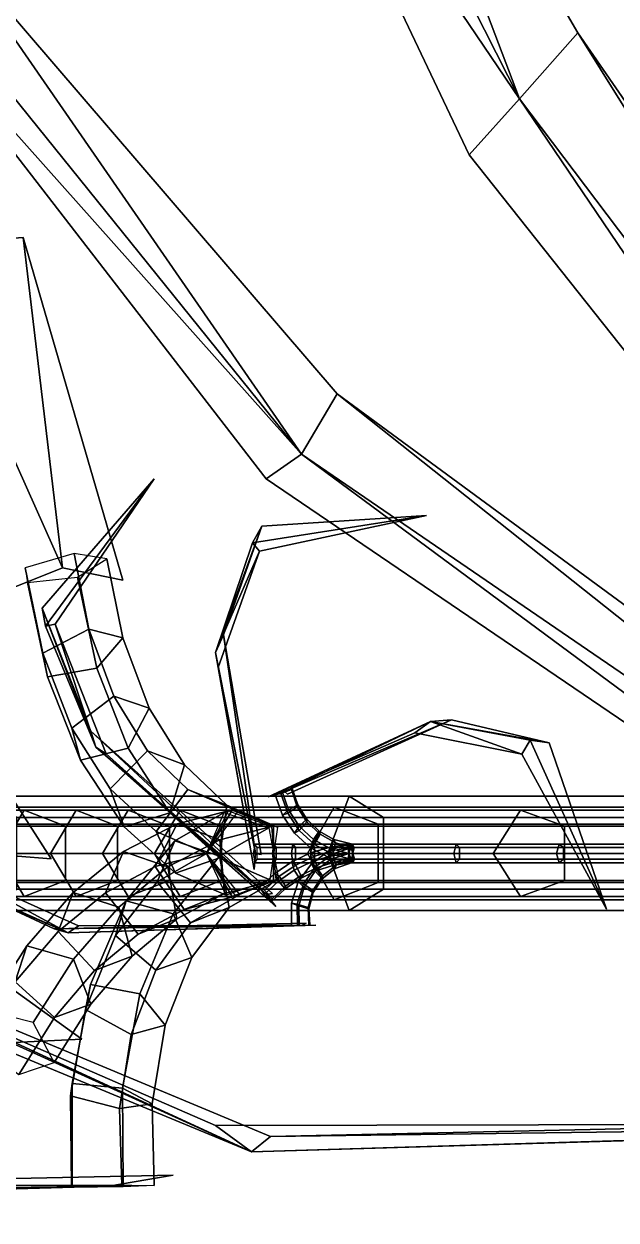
# Model space of a CAD drawing. Header units: metres. Extents: x -236 to 197, y -84 to 78.
# Drawn here: x -46.7 to -21.6, y -15.5 to 35.1 of the extents above; entities that cross this region are included whole.
import ezdxf

# ---------------------------------------------------------------- set-up
doc = ezdxf.new("R2010")
doc.units = ezdxf.units.M

msp = doc.modelspace()

# ---------------------------------------------------------------- linework, layer by layer
at = {"layer": 'Lacypla_Intrnd', "color": 3}
for points in [[(-32.925, 2.42, 341.278), (-47.925, 2.42, 346.628), (-48.514, 0, 344.981), (-33.825, 0, 339.777)], [(-31.462, 1.518, 343.72), (-46.965, 1.518, 349.309), (-47.925, 2.42, 346.628), (-32.925, 2.42, 341.278)], [(-19.258, 2.42, 333.104), (-32.925, 2.42, 341.278), (-33.825, 0, 339.777), (-20.433, 0, 331.808)], [(-17.346, 1.518, 335.214), (-31.462, 1.518, 343.72), (-32.925, 2.42, 341.278), (-19.258, 2.42, 333.104)], [(-31.462, -1.518, 343.72), (-46.965, -1.518, 349.309), (-46.965, 1.518, 349.309), (-31.462, 1.518, 343.72)], [(-17.346, -1.518, 335.214), (-31.462, -1.518, 343.72), (-31.462, 1.518, 343.72), (-17.346, 1.518, 335.214)], [(-33.825, 0, 339.777), (-48.514, 0, 344.981), (-47.925, -2.42, 346.628), (-32.925, -2.42, 341.278)], [(-20.433, 0, 331.808), (-33.825, 0, 339.777), (-32.925, -2.42, 341.278), (-19.258, -2.42, 333.104)], [(-32.925, -2.42, 341.278), (-47.925, -2.42, 346.628), (-46.965, -1.518, 349.309), (-31.462, -1.518, 343.72)], [(-19.258, -2.42, 333.104), (-32.925, -2.42, 341.278), (-31.462, -1.518, 343.72), (-17.346, -1.518, 335.214)]]:
    msp.add_3dface(points, dxfattribs=at)
at = {"layer": 'Lacypla_Leaf', "color": 3}
for points in [[(-34.563, 49.339, 701.275), (-33.333, 51.949, 700.344), (-25.725, 31.893, 716.617)], [(-34.563, 49.339, 701.275), (-25.725, 31.893, 716.617), (-33.333, 51.949, 700.344)], [(-25.725, 31.893, 716.617), (-33.333, 51.949, 700.344), (-23.258, 34.681, 717.126)], [(-25.725, 31.893, 716.617), (-23.258, 34.681, 717.126), (-33.333, 51.949, 700.344)], [(-25.725, 31.893, 716.617), (-36.626, 48, 698.015), (-34.563, 49.339, 701.275)], [(-25.725, 31.893, 716.617), (-34.563, 49.339, 701.275), (-36.626, 48, 698.015)], [(-27.85, 29.521, 714.28), (-36.626, 48, 698.015), (-25.725, 31.893, 716.617)], [(-27.85, 29.521, 714.28), (-25.725, 31.893, 716.617), (-36.626, 48, 698.015)], [(-48.368, 0, 588.149), (-72.959, 42.598, 570.326), (-45.507, -0.228, 589.595)], [(-48.368, 0, 588.149), (-45.507, -0.228, 589.595), (-72.959, 42.598, 570.326)], [(-50.433, 36.087, 730.966), (-50.201, 38.963, 731.901), (-34.928, 16.873, 733.836)], [(-50.433, 36.087, 730.966), (-34.928, 16.873, 733.836), (-50.201, 38.963, 731.901)], [(-34.928, 16.873, 733.836), (-50.201, 38.963, 731.901), (-33.431, 19.418, 736.159)], [(-34.928, 16.873, 733.836), (-33.431, 19.418, 736.159), (-50.201, 38.963, 731.901)], [(-36.432, 15.826, 730.336), (-52.305, 36.373, 727.347), (-34.928, 16.873, 733.836)], [(-36.432, 15.826, 730.336), (-34.928, 16.873, 733.836), (-52.305, 36.373, 727.347)], [(-34.928, 16.873, 733.836), (-52.305, 36.373, 727.347), (-50.433, 36.087, 730.966)], [(-34.928, 16.873, 733.836), (-50.433, 36.087, 730.966), (-52.305, 36.373, 727.347)], [(-23.258, 34.681, 717.126), (-1.612, 0, 729.076), (-25.725, 31.893, 716.617)], [(-23.258, 34.681, 717.126), (-25.725, 31.893, 716.617), (-1.612, 0, 729.076)], [(-1.612, 0, 729.076), (-23.258, 34.681, 717.126), (0.844, -0.186, 729.959)], [(-1.612, 0, 729.076), (0.844, -0.186, 729.959), (-23.258, 34.681, 717.126)], [(-2.368, -2.561, 728.704), (-27.85, 29.521, 714.28), (-25.725, 31.893, 716.617)], [(-2.368, -2.561, 728.704), (-25.725, 31.893, 716.617), (-27.85, 29.521, 714.28)], [(-1.612, 0, 729.076), (-25.725, 31.893, 716.617), (-2.368, -2.561, 728.704)], [(-1.612, 0, 729.076), (-2.368, -2.561, 728.704), (-25.725, 31.893, 716.617)], [(-46.691, 26.027, 533.029), (-45.037, 12.064, 583.419), (-51.142, 25.7, 534.198)], [(-46.691, 26.027, 533.029), (-51.142, 25.7, 534.198), (-45.037, 12.064, 583.419)], [(-45.037, 12.064, 583.419), (-46.691, 26.027, 533.029), (-42.478, 11.55, 585.293)], [(-45.037, 12.064, 583.419), (-42.478, 11.55, 585.293), (-46.691, 26.027, 533.029)], [(-45.037, 12.064, 583.419), (-51.142, 25.7, 534.198), (-47.596, 11.038, 585.255)], [(-45.037, 12.064, 583.419), (-47.596, 11.038, 585.255), (-51.142, 25.7, 534.198)], [(-47.098, -7.988, 586.345), (-88.222, 23.851, 591.999), (-44.219, -7.845, 587.765)], [(-47.098, -7.988, 586.345), (-44.219, -7.845, 587.765), (-88.222, 23.851, 591.999)], [(-33.431, 19.418, 736.159), (-0.765, -6.504, 727.492), (-34.928, 16.873, 733.836)], [(-33.431, 19.418, 736.159), (-34.928, 16.873, 733.836), (-0.765, -6.504, 727.492)], [(-0.765, -6.504, 727.492), (-33.431, 19.418, 736.159), (1.702, -6.387, 728.352)], [(-0.765, -6.504, 727.492), (1.702, -6.387, 728.352), (-33.431, 19.418, 736.159)], [(-0.708, -8.421, 725.597), (-36.432, 15.826, 730.336), (-34.928, 16.873, 733.836)], [(-0.708, -8.421, 725.597), (-34.928, 16.873, 733.836), (-36.432, 15.826, 730.336)], [(-0.765, -6.504, 727.492), (-34.928, 16.873, 733.836), (-0.708, -8.421, 725.597)], [(-0.765, -6.504, 727.492), (-0.708, -8.421, 725.597), (-34.928, 16.873, 733.836)], [(-41.165, 15.823, 501.184), (-45.896, 10.37, 504.533), (-45.748, 9.604, 504.324)], [(-41.165, 15.823, 501.184), (-45.748, 9.604, 504.324), (-45.896, 10.37, 504.533)], [(-45.344, 9.68, 503.317), (-41.165, 15.823, 501.184), (-45.748, 9.604, 504.324)], [(-45.344, 9.68, 503.317), (-45.748, 9.604, 504.324), (-41.165, 15.823, 501.184)], [(-36.707, 12.775, 501.378), (-29.653, 14.274, 498.599), (-37.006, 13.131, 502.361)], [(-36.707, 12.775, 501.378), (-37.006, 13.131, 502.361), (-29.653, 14.274, 498.599)], [(-29.653, 14.274, 498.599), (-36.604, 13.826, 502.447), (-37.006, 13.131, 502.361)], [(-29.653, 14.274, 498.599), (-37.006, 13.131, 502.361), (-36.604, 13.826, 502.447)], [(-37.006, 13.131, 502.361), (-36.604, 13.826, 502.447), (-38.561, 8.488, 506.809)], [(-37.006, 13.131, 502.361), (-38.561, 8.488, 506.809), (-36.604, 13.826, 502.447)], [(-38.561, 8.488, 506.809), (-36.604, 13.826, 502.447), (-38.235, 9.23, 507.394)], [(-38.561, 8.488, 506.809), (-38.235, 9.23, 507.394), (-36.604, 13.826, 502.447)], [(-38.561, 8.488, 506.809), (-36.707, 12.775, 501.378), (-37.006, 13.131, 502.361)], [(-38.561, 8.488, 506.809), (-37.006, 13.131, 502.361), (-36.707, 12.775, 501.378)], [(-38.459, 7.857, 505.974), (-36.707, 12.775, 501.378), (-38.561, 8.488, 506.809)], [(-38.459, 7.857, 505.974), (-38.561, 8.488, 506.809), (-36.707, 12.775, 501.378)], [(-45.748, 9.604, 504.324), (-45.896, 10.37, 504.533), (-43.631, 4.49, 507.947)], [(-45.748, 9.604, 504.324), (-43.631, 4.49, 507.947), (-45.896, 10.37, 504.533)], [(-43.631, 4.49, 507.947), (-45.896, 10.37, 504.533), (-43.839, 5.168, 508.653)], [(-43.631, 4.49, 507.947), (-43.839, 5.168, 508.653), (-45.896, 10.37, 504.533)], [(-43.631, 4.49, 507.947), (-45.344, 9.68, 503.317), (-45.748, 9.604, 504.324)], [(-43.631, 4.49, 507.947), (-45.748, 9.604, 504.324), (-45.344, 9.68, 503.317)], [(-43.187, 4.212, 507.036), (-45.344, 9.68, 503.317), (-43.631, 4.49, 507.947)], [(-43.187, 4.212, 507.036), (-43.631, 4.49, 507.947), (-45.344, 9.68, 503.317)], [(-38.235, 9.23, 507.394), (-36.88, 0, 513.834), (-38.561, 8.488, 506.809)], [(-38.235, 9.23, 507.394), (-38.561, 8.488, 506.809), (-36.88, 0, 513.834)], [(-36.88, 0, 513.834), (-38.235, 9.23, 507.394), (-36.631, -0.049, 514.482)], [(-36.88, 0, 513.834), (-36.631, -0.049, 514.482), (-38.235, 9.23, 507.394)], [(-36.88, 0, 513.834), (-38.561, 8.488, 506.809), (-36.937, -0.682, 513.617)], [(-36.88, 0, 513.834), (-36.937, -0.682, 513.617), (-38.561, 8.488, 506.809)], [(-36.937, -0.682, 513.617), (-38.459, 7.857, 505.974), (-38.561, 8.488, 506.809)], [(-36.937, -0.682, 513.617), (-38.561, 8.488, 506.809), (-38.459, 7.857, 505.974)], [(-35.657, 2.614, 513.559), (-29.475, 5.569, 504.769), (-36.335, 2.392, 513.482)], [(-35.657, 2.614, 513.559), (-36.335, 2.392, 513.482), (-29.475, 5.569, 504.769)], [(-36.335, 2.392, 513.482), (-30.136, 5.09, 504.105), (-29.475, 5.569, 504.769)], [(-36.335, 2.392, 513.482), (-29.475, 5.569, 504.769), (-30.136, 5.09, 504.105)], [(-28.59, 5.639, 505.229), (-35.657, 2.614, 513.559), (-29.475, 5.569, 504.769)], [(-28.59, 5.639, 505.229), (-29.475, 5.569, 504.769), (-35.657, 2.614, 513.559)], [(-35.657, 2.614, 513.559), (-28.59, 5.639, 505.229), (-35.519, 2.503, 514.232)], [(-35.657, 2.614, 513.559), (-35.519, 2.503, 514.232), (-28.59, 5.639, 505.229)], [(-30.136, 5.09, 504.105), (-25.623, 4.189, 498.889), (-29.475, 5.569, 504.769)], [(-30.136, 5.09, 504.105), (-29.475, 5.569, 504.769), (-25.623, 4.189, 498.889)], [(-29.475, 5.569, 504.769), (-24.468, 4.669, 499.721), (-28.59, 5.639, 505.229)], [(-29.475, 5.569, 504.769), (-28.59, 5.639, 505.229), (-24.468, 4.669, 499.721)], [(-29.475, 5.569, 504.769), (-25.623, 4.189, 498.889), (-25.267, 4.786, 499.725)], [(-29.475, 5.569, 504.769), (-25.267, 4.786, 499.725), (-25.623, 4.189, 498.889)], [(-25.267, 4.786, 499.725), (-24.468, 4.669, 499.721), (-29.475, 5.569, 504.769)], [(-25.267, 4.786, 499.725), (-29.475, 5.569, 504.769), (-24.468, 4.669, 499.721)], [(-43.839, 5.168, 508.653), (-36.414, -1.731, 513.729), (-43.631, 4.49, 507.947)], [(-43.839, 5.168, 508.653), (-43.631, 4.49, 507.947), (-36.414, -1.731, 513.729)], [(-36.414, -1.731, 513.729), (-43.839, 5.168, 508.653), (-36.158, -1.7, 514.376)], [(-36.414, -1.731, 513.729), (-36.158, -1.7, 514.376), (-43.839, 5.168, 508.653)], [(-25.623, 4.189, 498.889), (-22.039, -2.36, 496.889), (-25.267, 4.786, 499.725)], [(-25.623, 4.189, 498.889), (-25.267, 4.786, 499.725), (-22.039, -2.36, 496.889)], [(-22.039, -2.36, 496.889), (-24.468, 4.669, 499.721), (-25.267, 4.786, 499.725)], [(-22.039, -2.36, 496.889), (-25.267, 4.786, 499.725), (-24.468, 4.669, 499.721)], [(-36.414, -1.731, 513.729), (-43.631, 4.49, 507.947), (-36.022, -2.241, 513.411)], [(-36.414, -1.731, 513.729), (-36.022, -2.241, 513.411), (-43.631, 4.49, 507.947)], [(-36.022, -2.241, 513.411), (-43.187, 4.212, 507.036), (-43.631, 4.49, 507.947)], [(-36.022, -2.241, 513.411), (-43.631, 4.49, 507.947), (-43.187, 4.212, 507.036)], [(-44.797, -3.357, 508.209), (-50.122, -0.465, 504.39), (-50.262, -0.98, 505.337)], [(-44.797, -3.357, 508.209), (-50.262, -0.98, 505.337), (-50.122, -0.465, 504.39)], [(-44.361, -3.06, 507.3), (-50.122, -0.465, 504.39), (-44.797, -3.357, 508.209)], [(-44.361, -3.06, 507.3), (-44.797, -3.357, 508.209), (-50.122, -0.465, 504.39)], [(-50.262, -0.98, 505.337), (-50.911, -0.624, 505.659), (-44.797, -3.357, 508.209)], [(-50.262, -0.98, 505.337), (-44.797, -3.357, 508.209), (-50.911, -0.624, 505.659)], [(-44.797, -3.357, 508.209), (-50.911, -0.624, 505.659), (-45.385, -3.186, 509)], [(-44.797, -3.357, 508.209), (-45.385, -3.186, 509), (-50.911, -0.624, 505.659)], [(-38.564, -11.498, 734.325), (-60.979, -1.747, 743.575), (-37.045, -12.615, 737.797)], [(-38.564, -11.498, 734.325), (-37.045, -12.615, 737.797), (-60.979, -1.747, 743.575)], [(-37.045, -12.615, 737.797), (-60.979, -1.747, 743.575), (-58.627, -3.682, 746.297)], [(-37.045, -12.615, 737.797), (-58.627, -3.682, 746.297), (-60.979, -1.747, 743.575)], [(-58.627, -3.682, 746.297), (-59.305, -2.345, 748.933), (-37.045, -12.615, 737.797)], [(-58.627, -3.682, 746.297), (-37.045, -12.615, 737.797), (-59.305, -2.345, 748.933)], [(-37.045, -12.615, 737.797), (-59.305, -2.345, 748.933), (-36.237, -11.97, 741.408)], [(-37.045, -12.615, 737.797), (-36.237, -11.97, 741.408), (-59.305, -2.345, 748.933)], [(-34.938, -3.048, 513.398), (-45.385, -3.186, 509), (-34.741, -2.946, 514.058)], [(-34.938, -3.048, 513.398), (-34.741, -2.946, 514.058), (-45.385, -3.186, 509)], [(-45.385, -3.186, 509), (-34.938, -3.048, 513.398), (-44.797, -3.357, 508.209)], [(-45.385, -3.186, 509), (-44.797, -3.357, 508.209), (-34.938, -3.048, 513.398)], [(-34.938, -3.048, 513.398), (-44.797, -3.357, 508.209), (-34.322, -3.039, 513.029)], [(-34.938, -3.048, 513.398), (-34.322, -3.039, 513.029), (-44.797, -3.357, 508.209)], [(-34.322, -3.039, 513.029), (-44.361, -3.06, 507.3), (-44.797, -3.357, 508.209)], [(-34.322, -3.039, 513.029), (-44.797, -3.357, 508.209), (-44.361, -3.06, 507.3)], [(1.914, -11.453, 722.479), (-36.237, -11.97, 741.408), (4.274, -11.071, 723.541)], [(1.914, -11.453, 722.479), (4.274, -11.071, 723.541), (-36.237, -11.97, 741.408)], [(2.379, -11.419, 719.823), (-38.564, -11.498, 734.325), (-37.045, -12.615, 737.797)], [(2.379, -11.419, 719.823), (-37.045, -12.615, 737.797), (-38.564, -11.498, 734.325)], [(1.914, -11.453, 722.479), (-37.045, -12.615, 737.797), (2.379, -11.419, 719.823)], [(1.914, -11.453, 722.479), (2.379, -11.419, 719.823), (-37.045, -12.615, 737.797)], [(-36.237, -11.97, 741.408), (1.914, -11.453, 722.479), (-37.045, -12.615, 737.797)], [(-36.237, -11.97, 741.408), (-37.045, -12.615, 737.797), (1.914, -11.453, 722.479)], [(-43.077, -14.068, 580.637), (-92.432, -14.702, 597.976), (-40.36, -13.598, 582.286)], [(-43.077, -14.068, 580.637), (-40.36, -13.598, 582.286), (-92.432, -14.702, 597.976)], [(-42.112, -14.026, 577.469), (-94.203, -14.122, 588.991), (-92.874, -15.495, 593.452)], [(-42.112, -14.026, 577.469), (-92.874, -15.495, 593.452), (-94.203, -14.122, 588.991)], [(-43.077, -14.068, 580.637), (-92.874, -15.495, 593.452), (-42.112, -14.026, 577.469)], [(-43.077, -14.068, 580.637), (-42.112, -14.026, 577.469), (-92.874, -15.495, 593.452)], [(-92.432, -14.702, 597.976), (-43.077, -14.068, 580.637), (-92.874, -15.495, 593.452)], [(-92.432, -14.702, 597.976), (-92.874, -15.495, 593.452), (-43.077, -14.068, 580.637)]]:
    msp.add_3dface(points, dxfattribs=at)
at = {"layer": 'Lacypla_Petiole', "color": 3}
for points in [[(-43.915, 9.482, 580.78), (-44.54, 12.679, 581.667), (-46.608, 12.064, 582.312), (-45.867, 8.468, 581.261)], [(-42.486, 9.104, 582.478), (-43.154, 12.45, 583.427), (-44.54, 12.679, 581.667), (-43.915, 9.482, 580.78)], [(-43.582, 7.832, 584.034), (-44.395, 11.678, 585.189), (-43.154, 12.45, 583.427), (-42.486, 9.104, 582.478)], [(-45.867, 8.468, 581.261), (-46.608, 12.064, 582.312), (-46.519, 11.449, 584.477), (-45.663, 7.455, 583.261)], [(-45.663, 7.455, 583.261), (-46.519, 11.449, 584.477), (-44.395, 11.678, 585.189), (-43.582, 7.832, 584.034)], [(-42.861, 6.645, 579.283), (-43.915, 9.482, 580.78), (-45.867, 8.468, 581.261), (-44.646, 5.293, 579.526)], [(-41.37, 6.141, 580.893), (-42.486, 9.104, 582.478), (-43.915, 9.482, 580.78), (-42.861, 6.645, 579.283)], [(-42.255, 4.445, 582.15), (-43.582, 7.832, 584.034), (-42.486, 9.104, 582.478), (-41.37, 6.141, 580.893)], [(-44.646, 5.293, 579.526), (-45.867, 8.468, 581.261), (-45.663, 7.455, 583.261), (-44.273, 3.941, 581.287)], [(-44.273, 3.941, 581.287), (-45.663, 7.455, 583.261), (-43.582, 7.832, 584.034), (-42.255, 4.445, 582.15)], [(-41.443, 4.338, 577.269), (-42.861, 6.645, 579.283), (-44.646, 5.293, 579.526), (-43.016, 2.728, 577.212)], [(-39.872, 3.738, 578.767), (-41.37, 6.141, 580.893), (-42.861, 6.645, 579.283), (-41.443, 4.338, 577.269)], [(-40.494, 1.719, 579.649), (-42.255, 4.445, 582.15), (-41.37, 6.141, 580.893), (-39.872, 3.738, 578.767)], [(-43.016, 2.728, 577.212), (-44.646, 5.293, 579.526), (-44.273, 3.941, 581.287), (-42.433, 1.119, 578.675)], [(-42.433, 1.119, 578.675), (-44.273, 3.941, 581.287), (-42.255, 4.445, 582.15), (-40.494, 1.719, 579.649)], [(-39.743, 2.698, 574.856), (-41.443, 4.338, 577.269), (-43.016, 2.728, 577.212), (-41.077, 0.928, 574.459)], [(-38.083, 2.038, 576.227), (-39.872, 3.738, 578.767), (-41.443, 4.338, 577.269), (-39.743, 2.698, 574.856)], [(-38.404, -0.182, 576.682), (-40.494, 1.719, 579.649), (-39.872, 3.738, 578.767), (-38.083, 2.038, 576.227)], [(-41.077, 0.928, 574.459), (-43.016, 2.728, 577.212), (-42.433, 1.119, 578.675), (-40.254, -0.842, 575.581)], [(-37.61, 1.77, 571.827), (-39.743, 2.698, 574.856), (-41.077, 0.928, 574.459), (-38.944, 0, 571.43)], [(-35.95, 1.111, 573.198), (-38.083, 2.038, 576.227), (-39.743, 2.698, 574.856), (-37.61, 1.77, 571.827)], [(-35.476, 1.835, 513.092), (-35.748, 2.614, 513.153), (-36.049, 2.481, 513.513), (-35.735, 1.615, 513.443)], [(-35.735, 1.615, 513.443), (-36.049, 2.481, 513.513), (-35.812, 2.53, 513.937), (-35.513, 1.697, 513.87)], [(-35.513, 1.697, 513.87), (-35.812, 2.53, 513.937), (-35.356, 2.698, 513.835), (-35.111, 1.973, 513.779)], [(-35.093, 2.055, 513.299), (-35.323, 2.747, 513.35), (-35.748, 2.614, 513.153), (-35.476, 1.835, 513.092)], [(-35.111, 1.973, 513.779), (-35.356, 2.698, 513.835), (-35.323, 2.747, 513.35), (-35.093, 2.055, 513.299)], [(-36.27, -1.111, 573.653), (-38.404, -0.182, 576.682), (-38.083, 2.038, 576.227), (-35.95, 1.111, 573.198)], [(-34.706, 1.44, 513.212), (-35.093, 2.055, 513.299), (-35.476, 1.835, 513.092), (-35.028, 1.147, 512.991)], [(-34.701, 1.331, 513.687), (-35.111, 1.973, 513.779), (-35.093, 2.055, 513.299), (-34.706, 1.44, 513.212)], [(-46.661, 1.825, 584.679), (-48.861, 1.825, 587.802), (-49.939, 0, 587.042), (-47.74, 0, 583.92)], [(-33.549, 1.958, 374.904), (-48.801, 1.958, 391.727), (-49.85, 0, 390.777), (-34.686, 0, 374.061)], [(-44.907, 1.145, 585.915), (-47.106, 1.145, 589.038), (-48.861, 1.825, 587.802), (-46.661, 1.825, 584.679)], [(-31.699, 1.229, 376.277), (-47.094, 1.229, 393.274), (-48.801, 1.958, 391.727), (-33.549, 1.958, 374.904)], [(-44.462, 1.825, 581.557), (-46.661, 1.825, 584.679), (-47.74, 0, 583.92), (-45.541, 0, 580.797)], [(-42.708, 1.145, 582.793), (-44.907, 1.145, 585.915), (-46.661, 1.825, 584.679), (-44.462, 1.825, 581.557)], [(-42.263, 1.825, 578.434), (-44.462, 1.825, 581.557), (-45.541, 0, 580.797), (-43.342, 0, 577.675)], [(-40.508, 1.145, 579.67), (-42.708, 1.145, 582.793), (-44.462, 1.825, 581.557), (-42.263, 1.825, 578.434)], [(-40.064, 1.825, 575.312), (-42.263, 1.825, 578.434), (-43.342, 0, 577.675), (-41.143, 0, 574.552)], [(-40.254, -0.842, 575.581), (-42.433, 1.119, 578.675), (-40.494, 1.719, 579.649), (-38.404, -0.182, 576.682)], [(-38.309, 1.145, 576.548), (-40.508, 1.145, 579.67), (-42.263, 1.825, 578.434), (-40.064, 1.825, 575.312)], [(-37.865, 1.825, 572.189), (-40.064, 1.825, 575.312), (-41.143, 0, 574.552), (-38.944, 0, 571.43)], [(-38.019, 1.805, 572.408), (-40.195, 1.245, 575.497), (-41.119, -0.56, 574.518), (-38.944, 0, 571.43)], [(-38.195, 1.733, 572.657), (-40.283, 0.535, 575.622), (-41.032, -1.198, 574.395), (-38.944, 0, 571.43)], [(-36.317, 1.087, 573.719), (-38.405, -0.111, 576.684), (-40.283, 0.535, 575.622), (-38.195, 1.733, 572.657)], [(-36.207, 1.132, 573.563), (-38.382, 0.572, 576.651), (-40.195, 1.245, 575.497), (-38.019, 1.805, 572.408)], [(-36.11, 1.145, 573.425), (-38.309, 1.145, 576.548), (-40.064, 1.825, 575.312), (-37.865, 1.825, 572.189)], [(-25.68, 1.825, 554.893), (-37.865, 1.825, 572.189), (-38.944, 0, 571.43), (-26.828, 0, 554.242)], [(-23.812, 1.145, 555.951), (-36.11, 1.145, 573.425), (-37.865, 1.825, 572.189), (-25.68, 1.825, 554.893)], [(-35.028, 1.147, 512.991), (-35.476, 1.835, 513.092), (-35.735, 1.615, 513.443), (-35.224, 0.854, 513.328)], [(-35.224, 0.854, 513.328), (-35.735, 1.615, 513.443), (-35.513, 1.697, 513.87), (-35.026, 0.963, 513.76)], [(-35.026, 0.963, 513.76), (-35.513, 1.697, 513.87), (-35.111, 1.973, 513.779), (-34.701, 1.331, 513.687)], [(-20.02, 1.958, 356.667), (-33.549, 1.958, 374.904), (-34.686, 0, 374.061), (-21.234, 0, 355.94)], [(-18.044, 1.229, 357.852), (-31.699, 1.229, 376.277), (-33.549, 1.958, 374.904), (-20.02, 1.958, 356.667)], [(-15.249, 1.825, 536.485), (-25.68, 1.825, 554.893), (-26.828, 0, 554.242), (-16.455, 0, 535.95)], [(-13.286, 1.145, 537.355), (-23.812, 1.145, 555.951), (-25.68, 1.825, 554.893), (-15.249, 1.825, 536.485)], [(-44.907, -1.145, 585.915), (-47.106, -1.145, 589.038), (-47.106, 1.145, 589.038), (-44.907, 1.145, 585.915)], [(-31.699, -1.229, 376.277), (-47.094, -1.229, 393.274), (-47.094, 1.229, 393.274), (-31.699, 1.229, 376.277)], [(-42.708, -1.145, 582.793), (-44.907, -1.145, 585.915), (-44.907, 1.145, 585.915), (-42.708, 1.145, 582.793)], [(-40.195, 1.245, 575.497), (-42.45, 0.077, 578.699), (-43.223, -1.669, 577.506), (-41.119, -0.56, 574.518)], [(-40.508, -1.145, 579.67), (-42.708, -1.145, 582.793), (-42.708, 1.145, 582.793), (-40.508, 1.145, 579.67)], [(-38.382, 0.572, 576.651), (-40.581, -0.573, 579.774), (-42.45, 0.077, 578.699), (-40.195, 1.245, 575.497)], [(-38.309, -1.145, 576.548), (-40.508, -1.145, 579.67), (-40.508, 1.145, 579.67), (-38.309, 1.145, 576.548)], [(-35.904, -1.087, 573.132), (-37.992, -2.285, 576.096), (-38.405, -0.111, 576.684), (-36.317, 1.087, 573.719)], [(-36.014, -1.132, 573.288), (-38.189, -1.693, 576.377), (-38.382, 0.572, 576.651), (-36.207, 1.132, 573.563)], [(-36.11, -1.145, 573.425), (-38.309, -1.145, 576.548), (-38.309, 1.145, 576.548), (-36.11, 1.145, 573.425)], [(-23.812, -1.145, 555.951), (-36.11, -1.145, 573.425), (-36.11, 1.145, 573.425), (-23.812, 1.145, 555.951)], [(-34.43, 0.591, 512.857), (-35.028, 1.147, 512.991), (-35.224, 0.854, 513.328), (-34.549, 0.242, 513.177)], [(-34.185, 0.94, 513.095), (-34.706, 1.44, 513.212), (-35.028, 1.147, 512.991), (-34.43, 0.591, 512.857)], [(-34.379, 0.372, 513.615), (-35.026, 0.963, 513.76), (-34.701, 1.331, 513.687), (-34.151, 0.81, 513.564)], [(-34.151, 0.81, 513.564), (-34.701, 1.331, 513.687), (-34.706, 1.44, 513.212), (-34.185, 0.94, 513.095)], [(-18.044, -1.229, 357.852), (-31.699, -1.229, 376.277), (-31.699, 1.229, 376.277), (-18.044, 1.229, 357.852)], [(-13.286, -1.145, 537.355), (-23.812, -1.145, 555.951), (-23.812, 1.145, 555.951), (-13.286, 1.145, 537.355)], [(-40.283, 0.535, 575.622), (-42.346, -2.007, 578.551), (-42.798, -3.473, 576.903), (-41.032, -1.198, 574.395)], [(-38.405, -0.111, 576.684), (-40.357, -2.553, 579.456), (-42.346, -2.007, 578.551), (-40.283, 0.535, 575.622)], [(-38.944, 0, 571.43), (-41.077, 0.928, 574.459), (-40.254, -0.842, 575.581), (-38.121, -1.77, 572.552)], [(-38.189, -1.693, 576.377), (-40.199, -2.764, 579.23), (-40.581, -0.573, 579.774), (-38.382, 0.572, 576.651)], [(-34.549, 0.242, 513.177), (-35.224, 0.854, 513.328), (-35.026, 0.963, 513.76), (-34.379, 0.372, 513.615)], [(-33.718, 0.201, 512.697), (-34.43, 0.591, 512.857), (-34.549, 0.242, 513.177), (-33.749, -0.182, 512.997)], [(-33.561, 0.585, 512.955), (-34.185, 0.94, 513.095), (-34.43, 0.591, 512.857), (-33.718, 0.201, 512.697)], [(-33.612, -0.04, 513.443), (-34.379, 0.372, 513.615), (-34.151, 0.81, 513.564), (-33.494, 0.442, 513.416)], [(-33.494, 0.442, 513.416), (-34.151, 0.81, 513.564), (-34.185, 0.94, 513.095), (-33.561, 0.585, 512.955)], [(-32.778, 0.384, 512.779), (-33.561, 0.585, 512.955), (-33.718, 0.201, 512.697), (-32.934, 0, 512.521)], [(-32.711, 0.241, 513.24), (-33.494, 0.442, 513.416), (-33.561, 0.585, 512.955), (-32.778, 0.384, 512.779)], [(-42.45, 0.077, 578.699), (-44.582, -1.652, 581.726), (-45.211, -3.302, 580.329), (-43.223, -1.669, 577.506)], [(-40.581, -0.573, 579.774), (-42.66, -2.267, 582.725), (-44.582, -1.652, 581.726), (-42.45, 0.077, 578.699)], [(-36.101, 0.395, 513.525), (-36.909, 0.395, 513.707), (-36.971, 0, 513.428), (-36.164, 0, 513.246)], [(-35.999, 0.248, 513.979), (-36.807, 0.248, 514.16), (-36.909, 0.395, 513.707), (-36.101, 0.395, 513.525)], [(-35.999, -0.248, 513.979), (-36.807, -0.248, 514.16), (-36.807, 0.248, 514.16), (-35.999, 0.248, 513.979)], [(-35.294, 0.395, 513.344), (-36.101, 0.395, 513.525), (-36.164, 0, 513.246), (-35.356, 0, 513.065)], [(-35.192, 0.248, 513.798), (-35.999, 0.248, 513.979), (-36.101, 0.395, 513.525), (-35.294, 0.395, 513.344)], [(-35.192, -0.248, 513.798), (-35.999, -0.248, 513.979), (-35.999, 0.248, 513.979), (-35.192, 0.248, 513.798)], [(-34.486, 0.395, 513.163), (-35.294, 0.395, 513.344), (-35.356, 0, 513.065), (-34.549, 0, 512.884)], [(-34.411, -0.124, 513.622), (-35.175, -0.491, 513.794), (-35.338, -0.358, 513.354), (-34.555, 0.017, 513.178)], [(-34.555, 0.017, 513.178), (-35.338, -0.358, 513.354), (-35.236, -0.715, 513.038), (-34.506, -0.362, 512.874)], [(-34.385, 0.248, 513.616), (-35.192, 0.248, 513.798), (-35.294, 0.395, 513.344), (-34.486, 0.395, 513.163)], [(-34.385, -0.248, 513.616), (-35.192, -0.248, 513.798), (-35.192, 0.248, 513.798), (-34.385, 0.248, 513.616)], [(-33.604, 0.124, 513.441), (-34.411, -0.124, 513.622), (-34.555, 0.017, 513.178), (-33.727, 0.27, 512.992)], [(-33.727, 0.27, 512.992), (-34.555, 0.017, 513.178), (-34.506, -0.362, 512.874), (-33.733, -0.121, 512.7)], [(-33.679, 0.395, 512.981), (-34.486, 0.395, 513.163), (-34.549, 0, 512.884), (-33.742, 0, 512.702)], [(-33.749, -0.182, 512.997), (-34.549, 0.242, 513.177), (-34.379, 0.372, 513.615), (-33.612, -0.04, 513.443)], [(-33.612, -0.024, 513.443), (-34.329, -0.553, 513.604), (-34.517, -0.435, 513.169), (-33.759, 0.116, 512.999)], [(-33.759, 0.116, 512.999), (-34.517, -0.435, 513.169), (-34.349, -0.752, 512.839), (-33.701, -0.26, 512.693)], [(-33.577, 0.248, 513.435), (-34.385, 0.248, 513.616), (-34.486, 0.395, 513.163), (-33.679, 0.395, 512.981)], [(-33.533, -0.367, 513.425), (-34.271, -0.599, 513.591), (-34.411, -0.124, 513.622), (-33.604, 0.124, 513.441)], [(-33.577, -0.248, 513.435), (-34.385, -0.248, 513.616), (-34.385, 0.248, 513.616), (-33.577, 0.248, 513.435)], [(-32.846, 0.235, 513.271), (-33.612, -0.024, 513.443), (-33.759, 0.116, 512.999), (-32.993, 0.375, 512.827)], [(-32.993, 0.375, 512.827), (-33.759, 0.116, 512.999), (-33.701, -0.26, 512.693), (-32.934, 0, 512.521)], [(-32.934, 0, 512.521), (-33.718, 0.201, 512.697), (-33.749, -0.182, 512.997), (-32.965, -0.384, 512.821)], [(-32.872, 0.395, 512.8), (-33.679, 0.395, 512.981), (-33.742, 0, 512.702), (-32.934, 0, 512.521)], [(-32.928, 0.391, 512.813), (-33.727, 0.27, 512.992), (-33.733, -0.121, 512.7), (-32.934, 0, 512.521)], [(-32.805, 0.245, 513.262), (-33.604, 0.124, 513.441), (-33.727, 0.27, 512.992), (-32.928, 0.391, 512.813)], [(-32.77, 0.248, 513.254), (-33.577, 0.248, 513.435), (-33.679, 0.395, 512.981), (-32.872, 0.395, 512.8)], [(-32.829, -0.241, 513.267), (-33.612, -0.04, 513.443), (-33.494, 0.442, 513.416), (-32.711, 0.241, 513.24)], [(-32.694, -0.235, 513.237), (-33.461, -0.495, 513.409), (-33.612, -0.024, 513.443), (-32.846, 0.235, 513.271)], [(-32.734, -0.245, 513.246), (-33.533, -0.367, 513.425), (-33.604, 0.124, 513.441), (-32.805, 0.245, 513.262)], [(-32.77, -0.248, 513.254), (-33.577, -0.248, 513.435), (-33.577, 0.248, 513.435), (-32.77, 0.248, 513.254)], [(-28.398, 0.395, 511.796), (-32.872, 0.395, 512.8), (-32.934, 0, 512.521), (-28.488, 0, 511.525)], [(-28.253, 0.248, 512.238), (-32.77, 0.248, 513.254), (-32.872, 0.395, 512.8), (-28.398, 0.395, 511.796)], [(-28.253, -0.248, 512.238), (-32.77, -0.248, 513.254), (-32.77, 0.248, 513.254), (-28.253, 0.248, 512.238)], [(-24.045, 0.395, 510.359), (-28.398, 0.395, 511.796), (-28.488, 0, 511.525), (-24.161, 0, 510.097)], [(-23.857, 0.248, 510.784), (-28.253, 0.248, 512.238), (-28.398, 0.395, 511.796), (-24.045, 0.395, 510.359)], [(-23.857, -0.248, 510.784), (-28.253, -0.248, 512.238), (-28.253, 0.248, 512.238), (-23.857, 0.248, 510.784)], [(-19.854, 0.395, 508.501), (-24.045, 0.395, 510.359), (-24.161, 0, 510.097), (-19.995, 0, 508.253)], [(-19.625, 0.248, 508.906), (-23.857, 0.248, 510.784), (-24.045, 0.395, 510.359), (-19.854, 0.395, 508.501)], [(-19.625, -0.248, 508.906), (-23.857, -0.248, 510.784), (-23.857, 0.248, 510.784), (-19.625, 0.248, 508.906)], [(-47.74, 0, 583.92), (-49.939, 0, 587.042), (-48.861, -1.825, 587.802), (-46.661, -1.825, 584.679)], [(-34.686, 0, 374.061), (-49.85, 0, 390.777), (-48.801, -1.958, 391.727), (-33.549, -1.958, 374.904)], [(-45.541, 0, 580.797), (-47.74, 0, 583.92), (-46.661, -1.825, 584.679), (-44.462, -1.825, 581.557)], [(-43.342, 0, 577.675), (-45.541, 0, 580.797), (-44.462, -1.825, 581.557), (-42.263, -1.825, 578.434)], [(-41.143, 0, 574.552), (-43.342, 0, 577.675), (-42.263, -1.825, 578.434), (-40.064, -1.825, 575.312)], [(-38.944, 0, 571.43), (-41.143, 0, 574.552), (-40.064, -1.825, 575.312), (-37.865, -1.825, 572.189)], [(-38.944, 0, 571.43), (-41.119, -0.56, 574.518), (-39.886, -2.365, 575.059), (-37.711, -1.805, 571.97)], [(-38.944, 0, 571.43), (-41.032, -1.198, 574.395), (-39.624, -2.931, 574.686), (-37.536, -1.733, 571.721)], [(-37.992, -2.285, 576.096), (-39.572, -4.393, 578.341), (-40.357, -2.553, 579.456), (-38.405, -0.111, 576.684)], [(-38.121, -1.77, 572.552), (-40.254, -0.842, 575.581), (-38.404, -0.182, 576.682), (-36.27, -1.111, 573.653)], [(-26.828, 0, 554.242), (-38.944, 0, 571.43), (-37.865, -1.825, 572.189), (-25.68, -1.825, 554.893)], [(-36.164, 0, 513.246), (-36.971, 0, 513.428), (-36.909, -0.395, 513.707), (-36.101, -0.395, 513.525)], [(-36.101, -0.395, 513.525), (-36.909, -0.395, 513.707), (-36.807, -0.248, 514.16), (-35.999, -0.248, 513.979)], [(-35.356, 0, 513.065), (-36.164, 0, 513.246), (-36.101, -0.395, 513.525), (-35.294, -0.395, 513.344)], [(-35.294, -0.395, 513.344), (-36.101, -0.395, 513.525), (-35.999, -0.248, 513.979), (-35.192, -0.248, 513.798)], [(-35.175, -0.491, 513.794), (-35.877, -0.969, 513.951), (-36.059, -0.846, 513.515), (-35.338, -0.358, 513.354)], [(-35.338, -0.358, 513.354), (-36.059, -0.846, 513.515), (-35.907, -1.175, 513.188), (-35.236, -0.715, 513.038)], [(-34.968, -0.94, 513.747), (-35.608, -1.381, 513.891), (-35.877, -0.969, 513.951), (-35.175, -0.491, 513.794)], [(-34.549, 0, 512.884), (-35.356, 0, 513.065), (-35.294, -0.395, 513.344), (-34.486, -0.395, 513.163)], [(-34.486, -0.395, 513.163), (-35.294, -0.395, 513.344), (-35.192, -0.248, 513.798), (-34.385, -0.248, 513.616)], [(-34.506, -0.362, 512.874), (-35.236, -0.715, 513.038), (-35.008, -1.073, 513.28), (-34.331, -0.74, 513.128)], [(-34.271, -0.599, 513.591), (-34.968, -0.94, 513.747), (-35.175, -0.491, 513.794), (-34.411, -0.124, 513.622)], [(-34.329, -0.553, 513.604), (-34.848, -1.286, 513.72), (-35.067, -1.201, 513.293), (-34.517, -0.435, 513.169)], [(-34.517, -0.435, 513.169), (-35.067, -1.201, 513.293), (-34.814, -1.429, 512.943), (-34.349, -0.752, 512.839)], [(-21.234, 0, 355.94), (-34.686, 0, 374.061), (-33.549, -1.958, 374.904), (-20.02, -1.958, 356.667)], [(-33.742, 0, 512.702), (-34.549, 0, 512.884), (-34.486, -0.395, 513.163), (-33.679, -0.395, 512.981)], [(-33.733, -0.121, 512.7), (-34.506, -0.362, 512.874), (-34.331, -0.74, 513.128), (-33.614, -0.512, 512.967)], [(-33.679, -0.395, 512.981), (-34.486, -0.395, 513.163), (-34.385, -0.248, 513.616), (-33.577, -0.248, 513.435)], [(-33.701, -0.26, 512.693), (-34.349, -0.752, 512.839), (-34.057, -1.07, 513.066), (-33.517, -0.635, 512.945)], [(-33.614, -0.512, 512.967), (-34.331, -0.74, 513.128), (-34.271, -0.599, 513.591), (-33.533, -0.367, 513.425)], [(-33.461, -0.495, 513.409), (-34.041, -0.952, 513.539), (-34.329, -0.553, 513.604), (-33.612, -0.024, 513.443)], [(-33.517, -0.635, 512.945), (-34.057, -1.07, 513.066), (-34.041, -0.952, 513.539), (-33.461, -0.495, 513.409)], [(-32.965, -0.384, 512.821), (-33.749, -0.182, 512.997), (-33.612, -0.04, 513.443), (-32.829, -0.241, 513.267)], [(-32.934, 0, 512.521), (-33.742, 0, 512.702), (-33.679, -0.395, 512.981), (-32.872, -0.395, 512.8)], [(-32.934, 0, 512.521), (-33.733, -0.121, 512.7), (-33.614, -0.512, 512.967), (-32.815, -0.391, 512.787)], [(-32.934, 0, 512.521), (-33.701, -0.26, 512.693), (-33.517, -0.635, 512.945), (-32.751, -0.375, 512.773)], [(-32.872, -0.395, 512.8), (-33.679, -0.395, 512.981), (-33.577, -0.248, 513.435), (-32.77, -0.248, 513.254)], [(-32.815, -0.391, 512.787), (-33.614, -0.512, 512.967), (-33.533, -0.367, 513.425), (-32.734, -0.245, 513.246)], [(-32.751, -0.375, 512.773), (-33.517, -0.635, 512.945), (-33.461, -0.495, 513.409), (-32.694, -0.235, 513.237)], [(-28.488, 0, 511.525), (-32.934, 0, 512.521), (-32.872, -0.395, 512.8), (-28.398, -0.395, 511.796)], [(-28.398, -0.395, 511.796), (-32.872, -0.395, 512.8), (-32.77, -0.248, 513.254), (-28.253, -0.248, 512.238)], [(-24.161, 0, 510.097), (-28.488, 0, 511.525), (-28.398, -0.395, 511.796), (-24.045, -0.395, 510.359)], [(-24.045, -0.395, 510.359), (-28.398, -0.395, 511.796), (-28.253, -0.248, 512.238), (-23.857, -0.248, 510.784)], [(-16.455, 0, 535.95), (-26.828, 0, 554.242), (-25.68, -1.825, 554.893), (-15.249, -1.825, 536.485)], [(-19.995, 0, 508.253), (-24.161, 0, 510.097), (-24.045, -0.395, 510.359), (-19.854, -0.395, 508.501)], [(-19.854, -0.395, 508.501), (-24.045, -0.395, 510.359), (-23.857, -0.248, 510.784), (-19.625, -0.248, 508.906)], [(-41.119, -0.56, 574.518), (-43.223, -1.669, 577.506), (-41.84, -3.415, 577.833), (-39.886, -2.365, 575.059)], [(-40.199, -2.764, 579.23), (-42.096, -4.337, 581.924), (-42.66, -2.267, 582.725), (-40.581, -0.573, 579.774)], [(-35.877, -0.969, 513.951), (-36.503, -1.547, 514.092), (-36.702, -1.438, 513.66), (-36.059, -0.846, 513.515)], [(-36.059, -0.846, 513.515), (-36.702, -1.438, 513.66), (-36.505, -1.731, 513.323), (-35.907, -1.175, 513.188)], [(-35.608, -1.381, 513.891), (-36.178, -1.915, 514.019), (-36.503, -1.547, 514.092), (-35.877, -0.969, 513.951)], [(-35.236, -0.715, 513.038), (-35.907, -1.175, 513.188), (-35.63, -1.504, 513.419), (-35.008, -1.073, 513.28)], [(-35.008, -1.073, 513.28), (-35.63, -1.504, 513.419), (-35.608, -1.381, 513.891), (-34.968, -0.94, 513.747)], [(-34.331, -0.74, 513.128), (-35.008, -1.073, 513.28), (-34.968, -0.94, 513.747), (-34.271, -0.599, 513.591)], [(-34.041, -0.952, 513.539), (-34.452, -1.572, 513.631), (-34.848, -1.286, 513.72), (-34.329, -0.553, 513.604)], [(-34.349, -0.752, 512.839), (-34.814, -1.429, 512.943), (-34.436, -1.657, 513.151), (-34.057, -1.07, 513.066)], [(-34.057, -1.07, 513.066), (-34.436, -1.657, 513.151), (-34.452, -1.572, 513.631), (-34.041, -0.952, 513.539)], [(-46.661, -1.825, 584.679), (-48.861, -1.825, 587.802), (-47.106, -1.145, 589.038), (-44.907, -1.145, 585.915)], [(-33.549, -1.958, 374.904), (-48.801, -1.958, 391.727), (-47.094, -1.229, 393.274), (-31.699, -1.229, 376.277)], [(-44.462, -1.825, 581.557), (-46.661, -1.825, 584.679), (-44.907, -1.145, 585.915), (-42.708, -1.145, 582.793)], [(-42.263, -1.825, 578.434), (-44.462, -1.825, 581.557), (-42.708, -1.145, 582.793), (-40.508, -1.145, 579.67)], [(-41.032, -1.198, 574.395), (-42.798, -3.473, 576.903), (-41.094, -4.939, 576.773), (-39.624, -2.931, 574.686)], [(-40.064, -1.825, 575.312), (-42.263, -1.825, 578.434), (-40.508, -1.145, 579.67), (-38.309, -1.145, 576.548)], [(-37.865, -1.825, 572.189), (-40.064, -1.825, 575.312), (-38.309, -1.145, 576.548), (-36.11, -1.145, 573.425)], [(-37.711, -1.805, 571.97), (-39.886, -2.365, 575.059), (-38.189, -1.693, 576.377), (-36.014, -1.132, 573.288)], [(-37.536, -1.733, 571.721), (-39.624, -2.931, 574.686), (-37.992, -2.285, 576.096), (-35.904, -1.087, 573.132)], [(-25.68, -1.825, 554.893), (-37.865, -1.825, 572.189), (-36.11, -1.145, 573.425), (-23.812, -1.145, 555.951)], [(-35.907, -1.175, 513.188), (-36.505, -1.731, 513.323), (-36.183, -2.024, 513.544), (-35.63, -1.504, 513.419)], [(-35.63, -1.504, 513.419), (-36.183, -2.024, 513.544), (-36.178, -1.915, 514.019), (-35.608, -1.381, 513.891)], [(-34.848, -1.286, 513.72), (-35.116, -2.149, 513.78), (-35.355, -2.106, 513.358), (-35.067, -1.201, 513.293)], [(-35.067, -1.201, 513.293), (-35.355, -2.106, 513.358), (-35.049, -2.221, 512.996), (-34.814, -1.429, 512.943)], [(-34.452, -1.572, 513.631), (-34.653, -2.293, 513.677), (-35.116, -2.149, 513.78), (-34.848, -1.286, 513.72)], [(-34.814, -1.429, 512.943), (-35.049, -2.221, 512.996), (-34.617, -2.336, 513.192), (-34.436, -1.657, 513.151)], [(-20.02, -1.958, 356.667), (-33.549, -1.958, 374.904), (-31.699, -1.229, 376.277), (-18.044, -1.229, 357.852)], [(-15.249, -1.825, 536.485), (-25.68, -1.825, 554.893), (-23.812, -1.145, 555.951), (-13.286, -1.145, 537.355)], [(-44.582, -1.652, 581.726), (-46.545, -3.906, 584.514), (-47.04, -5.424, 582.925), (-45.211, -3.302, 580.329)], [(-42.66, -2.267, 582.725), (-44.572, -4.472, 585.441), (-46.545, -3.906, 584.514), (-44.582, -1.652, 581.726)], [(-43.223, -1.669, 577.506), (-45.211, -3.302, 580.329), (-43.684, -4.951, 580.451), (-41.84, -3.415, 577.833)], [(-42.346, -2.007, 578.551), (-43.845, -5.545, 580.68), (-44.064, -6.595, 578.701), (-42.798, -3.473, 576.903)], [(-40.357, -2.553, 579.456), (-41.77, -5.936, 581.461), (-43.845, -5.545, 580.68), (-42.346, -2.007, 578.551)], [(-39.886, -2.365, 575.059), (-41.84, -3.415, 577.833), (-40.199, -2.764, 579.23), (-38.189, -1.693, 576.377)], [(-34.436, -1.657, 513.151), (-34.617, -2.336, 513.192), (-34.653, -2.293, 513.677), (-34.452, -1.572, 513.631)], [(-42.096, -4.337, 581.924), (-43.84, -6.375, 584.401), (-44.572, -4.472, 585.441), (-42.66, -2.267, 582.725)], [(-39.624, -2.931, 574.686), (-41.094, -4.939, 576.773), (-39.572, -4.393, 578.341), (-37.992, -2.285, 576.096)], [(-35.116, -2.149, 513.78), (-35.106, -3.054, 513.778), (-35.352, -3.058, 513.357), (-35.355, -2.106, 513.358)], [(-35.355, -2.106, 513.358), (-35.352, -3.058, 513.357), (-35.029, -3.048, 512.991), (-35.049, -2.221, 512.996)], [(-34.653, -2.293, 513.677), (-34.623, -3.042, 513.67), (-35.106, -3.054, 513.778), (-35.116, -2.149, 513.78)], [(-35.049, -2.221, 512.996), (-35.029, -3.048, 512.991), (-34.581, -3.039, 513.184), (-34.617, -2.336, 513.192)], [(-34.617, -2.336, 513.192), (-34.581, -3.039, 513.184), (-34.623, -3.042, 513.67), (-34.653, -2.293, 513.677)], [(-41.84, -3.415, 577.833), (-43.684, -4.951, 580.451), (-42.096, -4.337, 581.924), (-40.199, -2.764, 579.23)], [(-39.572, -4.393, 578.341), (-40.692, -7.255, 579.931), (-41.77, -5.936, 581.461), (-40.357, -2.553, 579.456)], [(-45.211, -3.302, 580.329), (-47.04, -5.424, 582.925), (-45.377, -6.941, 582.856), (-43.684, -4.951, 580.451)], [(-42.798, -3.473, 576.903), (-44.064, -6.595, 578.701), (-42.127, -7.646, 578.24), (-41.094, -4.939, 576.773)], [(-46.545, -3.906, 584.514), (-48.296, -6.636, 587), (-48.669, -7.988, 585.239), (-47.04, -5.424, 582.925)], [(-44.572, -4.472, 585.441), (-46.278, -7.14, 587.863), (-48.296, -6.636, 587), (-46.545, -3.906, 584.514)], [(-43.84, -6.375, 584.401), (-45.393, -8.837, 586.606), (-46.278, -7.14, 587.863), (-44.572, -4.472, 585.441)], [(-43.684, -4.951, 580.451), (-45.377, -6.941, 582.856), (-43.84, -6.375, 584.401), (-42.096, -4.337, 581.924)], [(-41.094, -4.939, 576.773), (-42.127, -7.646, 578.24), (-40.692, -7.255, 579.931), (-39.572, -4.393, 578.341)], [(-47.04, -5.424, 582.925), (-48.669, -7.988, 585.239), (-46.885, -9.34, 584.996), (-45.377, -6.941, 582.856)], [(-43.845, -5.545, 580.68), (-44.63, -9.72, 581.794), (-44.703, -10.25, 579.607), (-44.064, -6.595, 578.701)], [(-41.77, -5.936, 581.461), (-42.5, -9.918, 582.498), (-44.63, -9.72, 581.794), (-43.845, -5.545, 580.68)], [(-40.692, -7.255, 579.931), (-41.239, -10.582, 580.707), (-42.5, -9.918, 582.498), (-41.77, -5.936, 581.461)], [(-45.377, -6.941, 582.856), (-46.885, -9.34, 584.996), (-45.393, -8.837, 586.606), (-43.84, -6.375, 584.401)], [(-44.064, -6.595, 578.701), (-44.703, -10.25, 579.607), (-42.619, -10.78, 578.939), (-42.127, -7.646, 578.24)], [(-42.127, -7.646, 578.24), (-42.619, -10.78, 578.939), (-41.239, -10.582, 580.707), (-40.692, -7.255, 579.931)], [(-44.63, -9.72, 581.794), (-44.621, -14.113, 581.781), (-44.649, -14.068, 579.53), (-44.703, -10.25, 579.607)], [(-42.5, -9.918, 582.498), (-42.474, -14.096, 582.461), (-44.621, -14.113, 581.781), (-44.63, -9.72, 581.794)], [(-41.239, -10.582, 580.707), (-41.156, -14.04, 580.59), (-42.474, -14.096, 582.461), (-42.5, -9.918, 582.498)], [(-44.703, -10.25, 579.607), (-44.649, -14.068, 579.53), (-42.52, -14.023, 578.798), (-42.619, -10.78, 578.939)], [(-42.619, -10.78, 578.939), (-42.52, -14.023, 578.798), (-41.156, -14.04, 580.59), (-41.239, -10.582, 580.707)]]:
    msp.add_3dface(points, dxfattribs=at)

doc.saveas('drawing.dxf')
